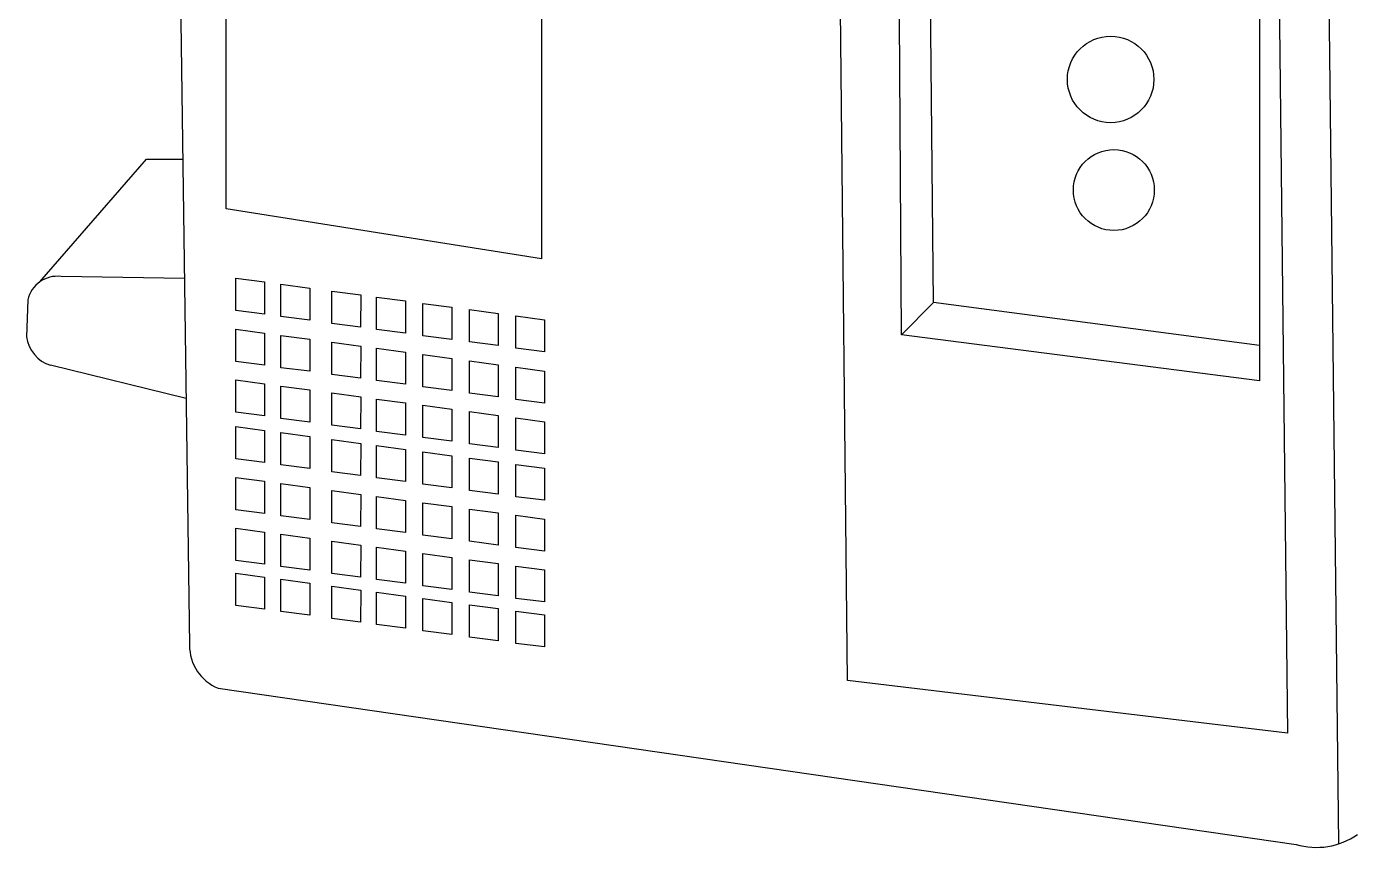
# Model space of a CAD drawing. Header units: millimetres. Extents: x 7106 to 73427, y -466 to 50348.
# Drawn here: x 59114 to 60428, y 22539 to 23349 of the extents above; entities that cross this region are included whole.
import ezdxf

# ---------------------------------------------------------------- set-up
doc = ezdxf.new("R2010")
doc.units = ezdxf.units.MM
doc.layers.add('Cotas', color=1, linetype='Continuous')

# ---------------------------------------------------------------- blocks, each defined once
blk = doc.blocks.new('ESTACIÓN DE TRABAJO VIVOTECK')
at = {"layer": 'Cotas'}
for p, q in [((-1246, 7803.5), (-1142, 243.5)), ((1082.5, 7560.5), (1169.9, -156.1)), ((355, 932.5), (330, 3445.1)), ((-1443.1, 974.5), (-1228.5, 1221)), ((-1228.5, 1221), (-1155.4, 1221)), ((-1152.1, 981), (-1400.5, 985)), ((-1152.1, 981), (-1152.1, 981)), ((-1467.5, 938), (-1469.8, 864)), ((355, 932.5), (290.9, 867.5)), ((1011, 846.5), (355, 932.5)), ((-1148.8, 739.6), (-1421.5, 806.5)), ((-1084.5, 157), (1084.5, -157))]:
    blk.add_line(p, q, dxfattribs=at)
for points in [[(104, 7624), (982, 7603.5), (1067.6, 66.8), (182.1, 172.4)], [(-1068, 3534), (-433.5, 3469.5), (-433.5, 1020.5), (-1068, 1121.5)], [(1011, 775), (290.9, 867.5), (274, 3517), (1011, 3457)], [(-1049, 982), (-991, 974.2), (-991.2, 909.6), (-1049, 917)], [(-958, 969.7), (-900, 961.9), (-900.2, 897.4), (-958, 904.7)], [(-855.5, 955.9), (-797.5, 948), (-797.7, 883.5), (-855.5, 890.9)], [(-765.6, 943.7), (-707.5, 935.9), (-707.7, 871.3), (-765.6, 878.7)], [(-672.2, 931.1), (-614.2, 923.2), (-614.4, 858.7), (-672.2, 866.1)], [(-578.9, 918.5), (-520.8, 910.6), (-521, 846.1), (-578.9, 853.5)], [(-485.5, 905.8), (-427.5, 898), (-427.7, 833.5), (-485.5, 840.8)], [(-1049, 879), (-991, 871.2), (-991.2, 806.6), (-1049, 814)], [(-958, 866.7), (-900, 858.9), (-900.2, 794.4), (-958, 801.7)], [(-855.5, 852.9), (-797.5, 845), (-797.7, 780.5), (-855.5, 787.9)], [(-765.6, 840.7), (-707.5, 832.9), (-707.7, 768.3), (-765.6, 775.7)], [(-672.2, 828.1), (-614.2, 820.2), (-614.4, 755.7), (-672.2, 763.1)], [(-578.9, 815.5), (-520.8, 807.6), (-521, 743.1), (-578.9, 750.5)], [(-1049, 777), (-991, 769.2), (-991.2, 704.6), (-1049, 712)], [(-485.5, 802.8), (-427.5, 795), (-427.7, 730.5), (-485.5, 737.8)], [(-958, 764.7), (-900, 756.9), (-900.2, 692.4), (-958, 699.7)], [(-855.5, 750.9), (-797.5, 743), (-797.7, 678.5), (-855.5, 685.9)], [(-765.6, 738.7), (-707.5, 730.9), (-707.7, 666.3), (-765.6, 673.7)], [(-672.2, 726.1), (-614.2, 718.2), (-614.4, 653.7), (-672.2, 661.1)], [(-578.9, 713.5), (-520.8, 705.6), (-521, 641.1), (-578.9, 648.5)], [(-485.5, 700.8), (-427.5, 693), (-427.7, 628.5), (-485.5, 635.8)], [(-1049, 683.5), (-991, 675.7), (-991.2, 611.1), (-1049, 618.5)], [(-958, 671.2), (-900, 663.4), (-900.2, 598.9), (-958, 606.2)], [(-855.5, 657.4), (-797.5, 649.5), (-797.7, 585), (-855.5, 592.4)], [(-765.6, 645.2), (-707.5, 637.4), (-707.7, 572.8), (-765.6, 580.2)], [(-672.2, 632.6), (-614.2, 624.7), (-614.4, 560.2), (-672.2, 567.6)], [(-578.9, 620), (-520.8, 612.1), (-521, 547.6), (-578.9, 555)], [(-485.5, 607.3), (-427.5, 599.5), (-427.7, 535), (-485.5, 542.3)], [(-1049, 581), (-991, 573.2), (-991.2, 508.6), (-1049, 516)], [(-958, 568.7), (-900, 560.9), (-900.2, 496.4), (-958, 503.7)], [(-855.5, 554.9), (-797.5, 547), (-797.7, 482.5), (-855.5, 489.9)], [(-765.6, 542.7), (-707.5, 534.9), (-707.7, 470.3), (-765.6, 477.7)], [(-672.2, 530.1), (-614.2, 522.2), (-614.4, 457.7), (-672.2, 465.1)], [(-578.9, 517.5), (-520.8, 509.6), (-521, 445.1), (-578.9, 452.5)], [(-485.5, 504.8), (-427.5, 497), (-427.7, 432.5), (-485.5, 439.8)], [(-1049, 479), (-991, 471.2), (-991.2, 406.6), (-1049, 414)], [(-958, 466.7), (-900, 458.9), (-900.2, 394.4), (-958, 401.7)], [(-855.5, 452.9), (-797.5, 445), (-797.7, 380.5), (-855.5, 387.9)], [(-765.6, 440.7), (-707.5, 432.9), (-707.7, 368.3), (-765.6, 375.7)], [(-672.2, 428.1), (-614.2, 420.2), (-614.4, 355.7), (-672.2, 363.1)], [(-578.9, 415.5), (-520.8, 407.6), (-521, 343.1), (-578.9, 350.5)], [(-485.5, 402.8), (-427.5, 395), (-427.7, 330.5), (-485.5, 337.8)], [(-1049, 388.5), (-991, 380.7), (-991.2, 316.1), (-1049, 323.5)], [(-958, 376.2), (-900, 368.4), (-900.2, 303.9), (-958, 311.2)], [(-855.5, 362.4), (-797.5, 354.5), (-797.7, 290), (-855.5, 297.4)], [(-765.6, 350.2), (-707.5, 342.4), (-707.7, 277.8), (-765.6, 285.2)], [(-672.2, 337.6), (-614.2, 329.7), (-614.4, 265.2), (-672.2, 272.6)], [(-578.9, 325), (-520.8, 317.1), (-521, 252.6), (-578.9, 260)], [(-485.5, 312.3), (-427.5, 304.5), (-427.7, 240), (-485.5, 247.3)]]:
    blk.add_lwpolyline(points, close=True, dxfattribs=at)
for centre, radius in [((711.5, 1381.5), 87), ((718, 1159), 81.4)]:
    blk.add_circle(centre, radius, dxfattribs=at)
for centre, radius, start, end in [((-1408.2, 924.8), 60.7, 82.6921, 167.4067), ((-1401.8, 872.1), 68.4, 186.7219, 253.3115), ((-1048.2, 243.5), 93.8, 180, 247.2271), ((1125.7, -20.6), 142.5, 253.1905, 305.2535)]:
    blk.add_arc(centre, radius, start, end, dxfattribs=at)

msp = doc.modelspace()

# ---------------------------------------------------------------- block references
at = {"layer": 'Cotas', "xscale": 0.490753423482788, "yscale": 0.490753423482788, "zscale": 0.490753423482788}
msp.add_blockref('ESTACIÓN DE TRABAJO VIVOTECK', (59835.5, 22619), dxfattribs=at)

doc.saveas('drawing.dxf')
